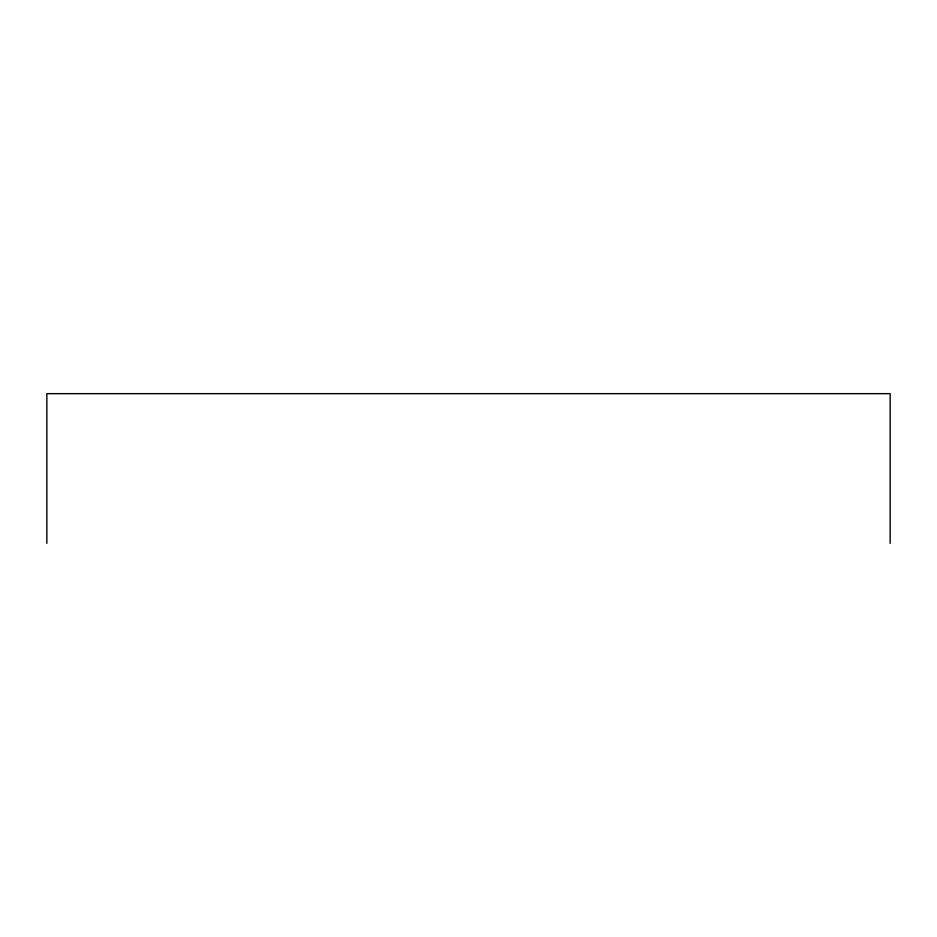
<?xml version="1.0" encoding="UTF-8"?>
<svg xmlns="http://www.w3.org/2000/svg" width="937" height="937" viewBox="0 0 937 937"><rect width="100%" height="100%" fill="white"/><g stroke="black" fill="none" stroke-linecap="round" stroke-linejoin="round"><path stroke-width="1.41" d="M890.15 543.343L890.15 393.657L46.85 393.657L46.85 543.343"/></g></svg>
